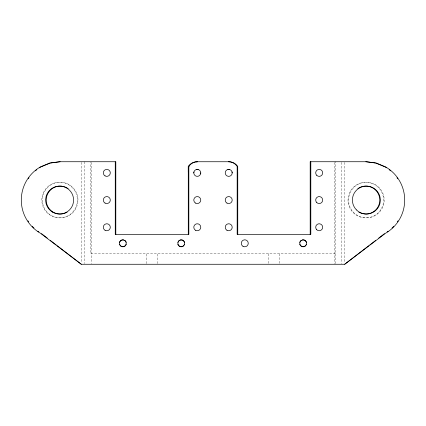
<?xml version="1.0" encoding="UTF-8"?>
<svg xmlns="http://www.w3.org/2000/svg" width="426" height="426" viewBox="0 0 426 426"><rect width="100%" height="100%" fill="white"/><g stroke="black" fill="none" stroke-linecap="round" stroke-linejoin="round"><path stroke-width="0.32" stroke-dasharray="2.13 1.6" d="M146.453 263.609L146.453 253.784M157.631 263.609L157.631 253.784M335.432 263.609L335.432 161.736M335.438 253.784L90.562 253.784L90.568 162.397M344.693 162.402L344.693 262.938M341.199 162.402L341.199 263.603M334.218 162.402L334.218 263.603M279.541 253.784L279.541 263.609M268.364 253.784L268.364 263.609M91.782 162.402L91.782 263.603M84.795 161.742L84.795 263.603M81.307 162.397L81.302 262.938M49.059 214.406A17.812 17.812 0 0 0 77.33 202.041A17.812 17.812 0 0 0 52.489 183.744A17.812 17.812 0 0 0 49.059 214.406M353.223 212.659A17.812 17.812 0 0 0 383.027 204.677A17.812 17.812 0 0 0 361.211 182.86A17.812 17.812 0 0 0 353.223 212.659M355.806 214.406A17.812 17.812 0 0 0 384.076 202.046A17.812 17.812 0 0 0 359.235 183.744A17.812 17.812 0 0 0 355.806 214.406M51.269 215.492A17.812 17.812 0 0 0 77.99 200.066A17.812 17.812 0 0 0 51.269 184.639A17.812 17.812 0 0 0 51.269 215.492"/><path stroke-width="0.64" d="M188.281 172.216L188.281 166.465L188.697 165.836A10.48 10.48 0 0 1 197.014 161.742L228.986 161.742A10.48 10.48 0 0 1 237.298 165.836L237.719 166.465L237.719 234.593L237.719 172.216M310.746 234.327L310.746 161.736L310.746 234.327L237.165 234.327L237.165 166.465L236.744 165.836A10.48 10.48 0 0 0 228.432 161.736M193.787 172.871L193.905 171.971M200.657 173.776L200.774 172.871A3.493 3.493 0 0 0 195.534 169.846A3.493 3.493 0 0 0 195.534 175.895A3.493 3.493 0 0 0 200.774 172.871M115.254 161.736L115.26 234.327L188.835 234.327L188.835 166.465L189.25 165.836A10.48 10.48 0 0 1 197.568 161.736L196.2 161.827M188.835 166.465L189.256 165.836M115.808 234.593L115.808 161.736L59.624 161.736L49.709 163.041L40.465 166.87A38.324 38.324 0 0 0 40.465 233.256L81.307 264.264L344.693 264.264L368.762 245.738M369.811 244.934L375.567 240.504M378.703 238.091L384.46 233.661M344.693 264.264L385.535 233.256A38.324 38.324 0 0 0 385.535 166.875L376.291 163.046L366.376 161.736L310.187 161.736L310.187 234.593M50.257 163.046L41.013 166.875A38.324 38.324 0 0 0 39.421 167.849M50.88 162.961L60.178 161.742M196.375 169.5L198.186 169.5M227.809 169.5L229.619 169.5M365.817 161.736L375.12 162.961M375.737 163.046L384.982 166.875A38.324 38.324 0 0 1 386.579 167.849M358.836 212.164L362.201 213.559L365.817 214.038A13.973 13.973 0 0 0 379.145 195.864A13.973 13.973 0 0 0 357.808 188.617M41.54 233.661L47.291 238.091M50.433 240.504L56.189 244.934M57.233 245.738L81.302 264.264M232.085 171.971L232.207 172.871A3.493 3.493 0 0 1 226.962 175.895A3.493 3.493 0 0 1 226.962 169.846A3.493 3.493 0 0 1 232.202 172.871M188.281 166.465L188.281 234.593M67.164 212.164A13.973 13.973 0 0 1 49.219 208.729A13.973 13.973 0 0 1 50.012 190.481A13.973 13.973 0 0 1 68.187 188.617M306.518 244.21A3.493 3.493 0 0 1 306.166 245.051M305.612 245.775A3.493 3.493 0 0 1 300.671 245.775M300.117 245.051A3.493 3.493 0 0 1 299.766 244.21M299.766 242.399A3.493 3.493 0 0 1 301.395 240.28M302.236 239.934A3.493 3.493 0 0 1 306.518 242.399M184.607 244.21A3.493 3.493 0 0 1 184.256 245.051M183.702 245.775A3.493 3.493 0 0 1 178.76 245.775M178.206 245.051A3.493 3.493 0 0 1 177.86 244.21M177.86 242.399A3.493 3.493 0 0 1 184.607 242.399M38.894 231.941A38.324 38.324 0 0 1 37.861 231.222M33.973 228.032A38.324 38.324 0 0 1 32.211 226.27M28.659 221.871A38.324 38.324 0 0 1 27.962 220.822M28.302 178.782A38.324 38.324 0 0 1 29.021 177.749M35.374 170.847A38.324 38.324 0 0 1 36.844 169.66M126.229 244.21A3.493 3.493 0 0 1 125.883 245.051M125.324 245.775A3.493 3.493 0 0 1 120.388 245.775M119.834 245.051A3.493 3.493 0 0 1 119.482 244.21M119.482 242.399A3.493 3.493 0 0 1 123.758 239.934M124.605 240.28A3.493 3.493 0 0 1 126.229 242.399M398.038 220.822A38.324 38.324 0 0 1 397.341 221.871M393.784 226.27A38.324 38.324 0 0 1 392.026 228.032M388.139 231.222A38.324 38.324 0 0 1 387.101 231.936M389.151 169.66A38.324 38.324 0 0 1 390.621 170.847M396.979 177.749A38.324 38.324 0 0 1 397.692 178.782M316.72 175.342A3.493 3.493 0 0 0 322.562 173.776A3.493 3.493 0 0 0 318.286 169.5A3.493 3.493 0 0 0 316.72 175.342M105.062 230.285A3.493 3.493 0 0 0 110.302 227.255A3.493 3.493 0 0 0 105.062 224.23A3.493 3.493 0 0 0 105.062 230.285M195.534 230.28A3.493 3.493 0 0 0 200.774 227.255A3.493 3.493 0 0 0 195.534 224.23A3.493 3.493 0 0 0 195.534 230.28M226.962 203.09A3.493 3.493 0 0 0 232.202 200.066A3.493 3.493 0 0 0 226.962 197.041A3.493 3.493 0 0 0 226.962 203.09M195.534 203.09A3.493 3.493 0 0 0 200.774 200.066A3.493 3.493 0 0 0 195.534 197.041A3.493 3.493 0 0 0 195.534 203.09M105.062 203.09A3.493 3.493 0 0 0 110.302 200.066A3.493 3.493 0 0 0 105.062 197.041A3.493 3.493 0 0 0 105.062 203.09M301.454 246.228A3.376 3.376 0 0 0 306.518 243.305A3.376 3.376 0 0 0 301.454 240.381A3.376 3.376 0 0 0 301.454 246.228M226.973 230.28A3.493 3.493 0 0 0 232.207 227.255A3.493 3.493 0 0 0 226.973 224.23A3.493 3.493 0 0 0 226.973 230.28M243.017 246.329A3.493 3.493 0 0 0 248.257 243.305A3.493 3.493 0 0 0 243.017 240.28A3.493 3.493 0 0 0 243.017 246.329M105.062 175.895A3.493 3.493 0 0 0 110.302 172.871A3.493 3.493 0 0 0 105.062 169.846A3.493 3.493 0 0 0 105.062 175.895M121.17 246.228A3.376 3.376 0 0 0 126.229 243.305A3.376 3.376 0 0 0 121.17 240.381A3.376 3.376 0 0 0 121.17 246.228M356.493 209.943A13.973 13.973 0 0 0 379.87 203.681A13.973 13.973 0 0 0 362.755 186.572A13.973 13.973 0 0 0 356.493 209.943M316.72 202.536A3.493 3.493 0 0 0 322.562 200.971A3.493 3.493 0 0 0 318.286 196.69A3.493 3.493 0 0 0 316.72 202.536M179.548 246.228A3.376 3.376 0 0 0 184.607 243.305A3.376 3.376 0 0 0 179.548 240.381A3.376 3.376 0 0 0 179.548 246.228M316.72 229.726A3.493 3.493 0 0 0 322.562 228.16A3.493 3.493 0 0 0 318.286 223.884A3.493 3.493 0 0 0 316.72 229.726M52.643 212.164A13.973 13.973 0 0 0 73.597 200.066A13.973 13.973 0 0 0 52.643 187.962A13.973 13.973 0 0 0 52.643 212.164"/></g></svg>
